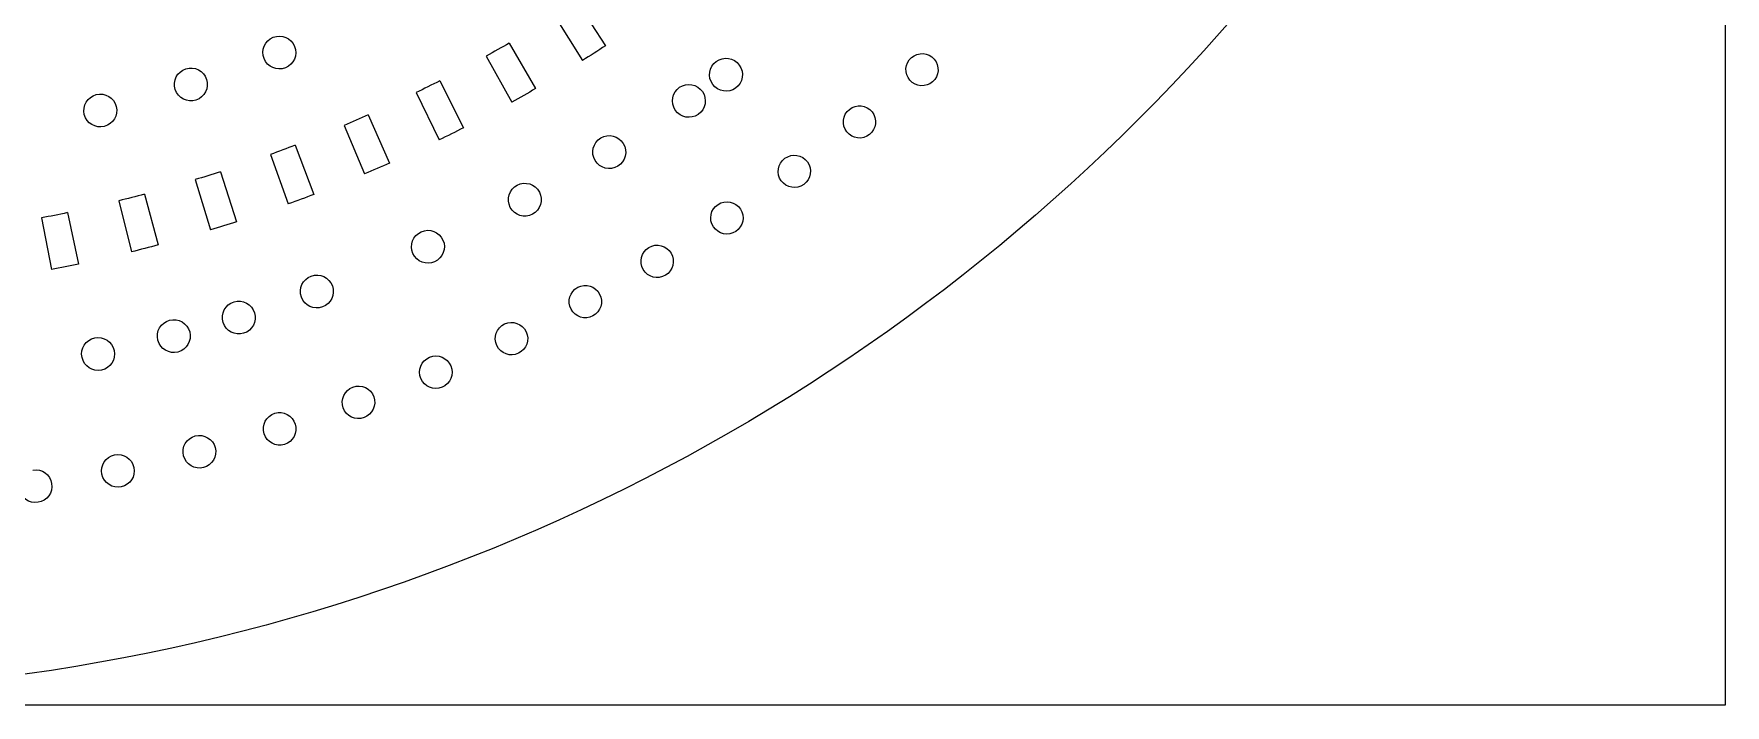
# Model space of a CAD drawing. Header units: millimetres. Extents: x 0 to 600, y 0 to 600.
# Drawn here: x 342.6 to 599.7, y 0 to 102.1 of the extents above; entities that cross this region are included whole.
import ezdxf

# ---------------------------------------------------------------- set-up
doc = ezdxf.new("R2010")
doc.units = ezdxf.units.MM
doc.layers.get('0').update_dxf_attribs({"linetype": 'CONTINUOUS'})

msp = doc.modelspace()

# ---------------------------------------------------------------- linework, layer by layer
at = {"color": 254}
for p, q in [((599.719, 599.719), (599.719, 0)), ((599.719, 0), (0, 0))]:
    msp.add_line(p, q, dxfattribs=at)
at = {"color": 5}
for p, q in [((425.129, 106.966), (429.486, 100.256)), ((421.742, 104.811), (425.983, 98.0267)), ((414.86, 100.675), (418.86, 93.7465)), ((382.21, 100.161), (382.21, 100.161)), ((411.367, 98.7005), (415.244, 91.7014)), ((479.45, 98.2349), (479.45, 98.2349)), ((368.829, 95.1509), (368.829, 95.1509)), ((449.827, 97.3282), (449.827, 97.3282)), ((400.685, 93.1376), (404.195, 85.9469)), ((404.28, 94.929), (407.91, 87.8032)), ((444.225, 93.296), (444.225, 93.296)), ((355.092, 91.0276), (355.092, 91.0276)), ((470.009, 90.2049), (470.009, 90.2049)), ((389.728, 88.1447), (392.853, 80.7819)), ((393.411, 89.746), (396.663, 82.4371)), ((382.284, 85.1352), (385.152, 77.6676)), ((432.195, 85.3902), (432.195, 85.3902)), ((378.527, 83.7325), (381.261, 76.2138)), ((460.184, 82.5997), (460.184, 82.5997)), ((367.108, 79.9112), (369.447, 72.2588)), ((370.935, 81.1181), (373.408, 73.5087)), ((359.389, 77.6993), (361.46, 69.9699)), ((419.435, 78.0246), (419.435, 78.0246)), ((347.681, 74.888), (349.345, 67.0638)), ((355.505, 76.6932), (357.438, 68.9296)), ((449.996, 75.438), (449.996, 75.438)), ((343.746, 74.0876), (345.274, 66.234)), ((404.774, 70.7249), (404.774, 70.7249)), ((439.459, 68.7352), (439.459, 68.7352)), ((387.957, 63.7466), (387.957, 63.7466)), ((428.593, 62.5119), (428.593, 62.5119)), ((376.125, 59.665), (376.125, 59.665)), ((366.264, 56.7545), (366.264, 56.7545)), ((417.424, 56.7863), (417.424, 56.7863)), ((354.785, 53.9076), (354.785, 53.9076)), ((405.97, 51.5729), (405.97, 51.5729)), ((394.254, 46.8877), (394.254, 46.8877)), ((382.305, 42.7426), (382.305, 42.7426)), ((370.141, 39.1541), (370.141, 39.1541)), ((357.787, 36.135), (357.787, 36.135)), ((345.277, 33.6972), (345.277, 33.6972))]:
    msp.add_line(p, q, dxfattribs=at)
for points in [[(597.863, 299.863), (597.863, 135.281), (464.443, 1.8631), (299.863, 1.8631)], [(377.567, 98.3093), (377.056, 99.5895), (377.68, 101.043), (378.964, 101.554)], [(378.964, 101.554), (380.245, 102.066), (381.698, 101.442), (382.21, 100.161)], [(414.86, 100.675), (413.702, 100.005), (412.538, 99.3454), (411.367, 98.7005)], [(380.817, 96.9119), (379.532, 96.4008), (378.079, 97.0248), (377.567, 98.3093)], [(382.21, 100.161), (382.722, 98.8769), (382.097, 97.4231), (380.817, 96.9119)], [(429.486, 100.256), (428.325, 99.5041), (427.157, 98.7598), (425.983, 98.0267)], [(445.781, 94.3928), (444.969, 95.5075), (445.22, 97.0703), (446.334, 97.8821)], [(446.334, 97.8821), (447.453, 98.6938), (449.016, 98.443), (449.827, 97.3282)], [(475.77, 95.0129), (474.881, 96.03), (474.984, 97.5748), (476, 98.4635)], [(476, 98.4635), (477.016, 99.3567), (478.561, 99.2505), (479.45, 98.2349)], [(479.45, 98.2349), (480.342, 97.2178), (480.236, 95.673), (479.22, 94.7843)], [(364.074, 93.6103), (363.647, 94.9247), (364.367, 96.333), (365.679, 96.7602)], [(365.679, 96.7602), (366.995, 97.186), (368.402, 96.4667), (368.829, 95.1509)], [(368.829, 95.1509), (369.252, 93.8389), (368.533, 92.4278), (367.22, 92.0048)], [(449.827, 97.3282), (450.638, 96.2092), (450.388, 94.6464), (449.273, 93.8347)], [(350.245, 89.8028), (349.906, 91.1433), (350.718, 92.5022), (352.058, 92.8412)], [(352.058, 92.8412), (353.395, 93.1788), (354.757, 92.3643), (355.092, 91.0276)], [(367.22, 92.0048), (365.908, 91.5776), (364.497, 92.2969), (364.074, 93.6103)], [(404.28, 94.929), (403.087, 94.3225), (401.888, 93.726), (400.685, 93.1376)], [(418.86, 93.7465), (417.661, 93.0561), (416.458, 92.3713), (415.244, 91.7014)], [(440.101, 90.4737), (439.321, 91.6132), (439.611, 93.1693), (440.75, 93.9479)], [(440.75, 93.9479), (441.889, 94.7279), (443.445, 94.4354), (444.225, 93.296)], [(444.225, 93.296), (445.004, 92.1561), (444.715, 90.6004), (443.576, 89.8204)], [(449.273, 93.8347), (448.155, 93.0243), (446.592, 93.2737), (445.781, 94.3928)], [(479.22, 94.7843), (478.204, 93.8953), (476.659, 93.9973), (475.77, 95.0129)], [(355.092, 91.0276), (355.431, 89.6867), (354.619, 88.3281), (353.279, 87.9934)], [(443.576, 89.8204), (442.436, 89.0404), (440.88, 89.3339), (440.101, 90.4737)], [(466.178, 87.1541), (465.335, 88.2124), (465.511, 89.7544), (466.566, 90.5965)], [(466.566, 90.5965), (467.625, 91.4396), (469.166, 91.2633), (470.009, 90.2049)], [(470.009, 90.2049), (470.852, 89.1466), (470.68, 87.6046), (469.621, 86.7625)], [(353.279, 87.9934), (351.941, 87.6543), (350.584, 88.4661), (350.245, 89.8028)], [(393.411, 89.746), (392.187, 89.2006), (390.962, 88.6672), (389.728, 88.1447)], [(407.91, 87.8032), (406.679, 87.1721), (405.437, 86.5547), (404.195, 85.9469)], [(382.284, 85.1352), (381.035, 84.6596), (379.783, 84.1897), (378.527, 83.7325)], [(427.916, 82.8075), (427.203, 83.9886), (427.581, 85.5278), (428.763, 86.2404)], [(428.763, 86.2404), (429.944, 86.9527), (431.482, 86.571), (432.195, 85.3902)], [(432.195, 85.3902), (432.908, 84.2077), (432.53, 82.6699), (431.348, 81.9573)], [(469.621, 86.7625), (468.563, 85.9194), (467.021, 86.0958), (466.178, 87.1541)], [(396.663, 82.4371), (395.4, 81.872), (394.13, 81.3223), (392.853, 80.7819)], [(431.348, 81.9573), (430.163, 81.2451), (428.629, 81.6254), (427.916, 82.8075)], [(456.212, 79.7235), (455.415, 80.8221), (455.662, 82.3556), (456.759, 83.1494)], [(456.759, 83.1494), (457.856, 83.9431), (459.391, 83.6965), (460.184, 82.5997)], [(460.184, 82.5997), (460.978, 81.5026), (460.735, 79.9677), (459.638, 79.1739)], [(370.935, 81.1181), (369.662, 80.705), (368.385, 80.3025), (367.108, 79.9112)], [(459.638, 79.1739), (458.541, 78.3802), (457.006, 78.6268), (456.212, 79.7235)], [(359.389, 77.6993), (358.098, 77.3536), (356.803, 77.0184), (355.505, 76.6932)], [(385.152, 77.6676), (383.861, 77.1744), (382.563, 76.6865), (381.261, 76.2138)], [(415.011, 75.6955), (414.369, 76.9165), (414.838, 78.4257), (416.059, 79.072)], [(416.059, 79.072), (417.28, 79.714), (418.793, 79.2441), (419.435, 78.0246)], [(419.435, 78.0246), (420.077, 76.7994), (419.608, 75.2905), (418.387, 74.6485)], [(347.681, 74.888), (346.371, 74.6083), (345.059, 74.3409), (343.746, 74.0876)], [(418.387, 74.6485), (417.167, 74.0022), (415.653, 74.4721), (415.011, 75.6955)], [(445.886, 72.7424), (445.142, 73.8794), (445.46, 75.3992), (446.592, 76.1436)], [(446.592, 76.1436), (447.728, 76.8876), (449.252, 76.5708), (449.996, 75.438)], [(449.996, 75.438), (450.737, 74.3024), (450.423, 72.7812), (449.287, 72.0369)], [(373.408, 73.5087), (372.089, 73.0814), (370.769, 72.6652), (369.447, 72.2588)], [(401.472, 71.9875), (402.731, 72.5523), (404.209, 71.9847), (404.774, 70.7249)], [(449.287, 72.0369), (448.155, 71.2929), (446.631, 71.6068), (445.886, 72.7424)], [(361.46, 69.9699), (360.123, 69.6129), (358.782, 69.2644), (357.438, 68.9296)], [(400.205, 68.6897), (399.644, 69.9491), (400.212, 71.4266), (401.472, 71.9875)], [(404.774, 70.7249), (405.335, 69.4612), (404.77, 67.9842), (403.507, 67.4232)], [(435.222, 66.2298), (434.53, 67.3985), (434.919, 68.9074), (436.086, 69.5992)], [(436.086, 69.5992), (437.257, 70.291), (438.764, 69.9064), (439.459, 68.7352)], [(349.345, 67.0638), (347.991, 66.7741), (346.632, 66.4986), (345.274, 66.234)], [(403.507, 67.4232), (402.248, 66.8623), (400.77, 67.4261), (400.205, 68.6897)], [(439.459, 68.7352), (440.15, 67.5679), (439.762, 66.0576), (438.591, 65.3658)], [(383.254, 62.0462), (382.785, 63.3444), (383.455, 64.7774), (384.754, 65.2501)], [(384.754, 65.2501), (386.052, 65.7186), (387.488, 65.0448), (387.957, 63.7466)], [(438.591, 65.3658), (437.423, 64.674), (435.913, 65.06), (435.222, 66.2298)], [(373.003, 61.3227), (374.322, 61.7291), (375.722, 60.985), (376.125, 59.665)], [(386.457, 60.5469), (385.159, 60.0784), (383.723, 60.748), (383.254, 62.0462)], [(387.957, 63.7466), (388.426, 62.4487), (387.756, 61.0168), (386.457, 60.5469)], [(424.24, 60.2008), (423.601, 61.4041), (424.06, 62.8964), (425.263, 63.536)], [(425.263, 63.536), (426.462, 64.1738), (427.955, 63.7148), (428.593, 62.5119)], [(428.593, 62.5119), (429.232, 61.3089), (428.773, 59.8205), (427.57, 59.1827)], [(371.344, 58.2013), (370.942, 59.5203), (371.683, 60.9177), (373.003, 61.3227)], [(376.125, 59.665), (376.53, 58.3463), (375.789, 56.9489), (374.47, 56.5436)], [(427.57, 59.1827), (426.371, 58.5431), (424.879, 59.0021), (424.24, 60.2008)], [(361.428, 55.4852), (361.079, 56.818), (361.876, 58.1875), (363.209, 58.5364)], [(363.209, 58.5364), (364.546, 58.8892), (365.912, 58.0884), (366.264, 56.7545)], [(366.264, 56.7545), (366.614, 55.4179), (365.816, 54.0523), (364.479, 53.6995)], [(374.47, 56.5436), (373.151, 56.1372), (371.75, 56.8784), (371.344, 58.2013)], [(412.962, 54.6763), (412.38, 55.911), (412.905, 57.3828), (414.14, 57.9646)], [(414.14, 57.9646), (415.371, 58.5474), (416.842, 58.0182), (417.424, 56.7863)], [(417.424, 56.7863), (418.006, 55.5554), (417.477, 54.084), (416.246, 53.5023)], [(349.895, 52.8669), (349.61, 54.2149), (350.471, 55.5445), (351.821, 55.8313)], [(351.821, 55.8313), (353.173, 56.1192), (354.499, 55.2595), (354.785, 53.9076)], [(364.479, 53.6995), (363.146, 53.3506), (361.777, 54.1472), (361.428, 55.4852)], [(416.246, 53.5023), (415.015, 52.9209), (413.544, 53.4458), (412.962, 54.6763)], [(352.862, 50.9404), (351.511, 50.6554), (350.184, 51.5165), (349.895, 52.8669)], [(354.785, 53.9076), (355.074, 52.5568), (354.214, 51.23), (352.862, 50.9404)], [(401.408, 49.6715), (400.883, 50.9309), (401.479, 52.3804), (402.738, 52.9029)], [(402.738, 52.9029), (403.998, 53.4278), (405.444, 52.8327), (405.97, 51.5729)], [(405.97, 51.5729), (406.495, 50.3135), (405.899, 48.8668), (404.64, 48.3415)], [(404.64, 48.3415), (403.38, 47.8151), (401.934, 48.4117), (401.408, 49.6715)], [(389.604, 45.1982), (389.139, 46.4855), (389.802, 47.9033), (391.086, 48.369)], [(391.086, 48.369), (392.37, 48.835), (393.788, 48.1722), (394.254, 46.8877)], [(394.254, 46.8877), (394.723, 45.6036), (394.056, 44.1812), (392.772, 43.7169)], [(377.571, 41.275), (377.165, 42.5799), (377.896, 43.9706), (379.201, 44.3756)], [(379.201, 44.3756), (380.51, 44.782), (381.9, 44.0517), (382.305, 42.7426)], [(392.772, 43.7169), (391.488, 43.2513), (390.07, 43.9138), (389.604, 45.1982)], [(367.115, 40.9332), (368.441, 41.2792), (369.796, 40.4813), (370.141, 39.1541)], [(380.672, 39.642), (379.367, 39.2356), (377.977, 39.9658), (377.571, 41.275)], [(382.305, 42.7426), (382.711, 41.4376), (381.981, 40.0473), (380.672, 39.642)], [(365.337, 37.9099), (364.991, 39.2356), (365.788, 40.5903), (367.115, 40.9332)], [(370.141, 39.1541), (370.484, 37.8284), (369.69, 36.474), (368.364, 36.1322)], [(352.926, 35.1152), (352.644, 36.4603), (353.501, 37.7747), (354.845, 38.0573)], [(354.845, 38.0573), (356.189, 38.3399), (357.505, 37.4784), (357.787, 36.135)], [(357.787, 36.135), (358.069, 34.7941), (357.212, 33.4753), (355.868, 33.1928)], [(368.364, 36.1322), (367.037, 35.7861), (365.682, 36.5827), (365.337, 37.9099)], [(342.423, 35.7572), (343.782, 35.9763), (345.059, 35.0518), (345.277, 33.6972)], [(345.277, 33.6972), (345.496, 32.3384), (344.571, 31.0624), (343.214, 30.8433)], [(355.868, 33.1928), (354.524, 32.9103), (353.208, 33.7716), (352.926, 35.1152)], [(343.214, 30.8433), (341.86, 30.6241), (340.582, 31.5488), (340.363, 32.9034)]]:
    msp.add_open_spline(points, degree=3, dxfattribs=at)

doc.saveas('drawing.dxf')
